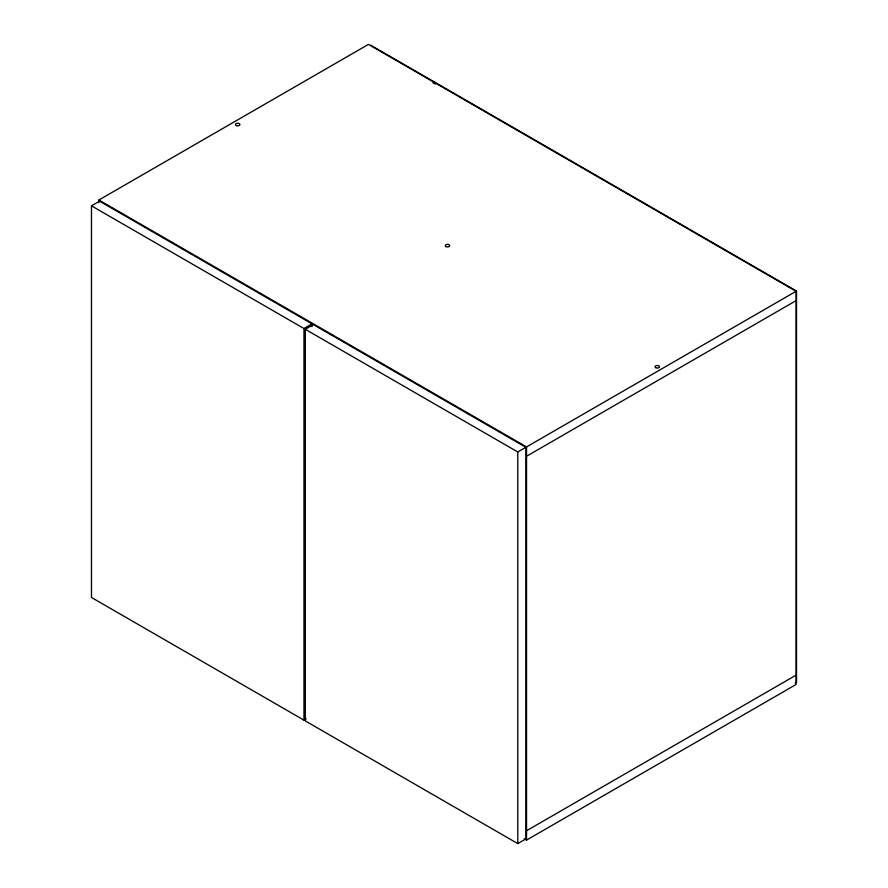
<?xml version="1.0" encoding="UTF-8"?>
<svg xmlns="http://www.w3.org/2000/svg" width="888" height="888" viewBox="0 0 888 888"><rect width="100%" height="100%" fill="white"/><g stroke="black" fill="none" stroke-linecap="round" stroke-linejoin="round"><path stroke-width="1.33" d="M98.89 202.675L98.89 200.011L368.42 44.4L796.07 291.308L796.07 684.493L526.54 840.104L524.142 838.716M306.271 718.814L303.962 720.146L91.475 597.48L91.475 205.85L99.567 201.176L312.043 323.854L312.043 326.618M91.475 205.85L303.962 328.516L312.043 323.854M305.306 329.304L313.386 324.631L525.874 447.308L525.874 838.927L517.782 843.6L305.306 720.923L305.306 329.304L517.782 451.97L525.874 447.308M98.89 200.011L526.54 446.919L796.525 291.042L796.525 682.15L795.171 682.928M526.54 456.254L796.07 300.644M526.54 830.757L796.07 675.146M370.662 45.177L796.525 291.042M432.9 82.662L435.298 84.049M526.54 446.919L526.54 840.104M517.782 451.97L517.782 843.6M303.962 328.516L303.962 720.146M445.909 246.564A2.22 1.288 0 0 0 449.628 245.987A2.22 1.288 0 0 0 446.908 244.422A2.22 1.288 0 0 0 445.909 246.564M655.688 367.688A2.22 1.288 0 0 0 659.418 367.11A2.22 1.288 0 0 0 656.687 365.534A2.22 1.288 0 0 0 655.688 367.688M236.585 125.652A2.22 1.288 0 0 0 239.927 124.542A2.22 1.288 0 0 0 236.585 123.432A2.22 1.288 0 0 0 236.585 125.652"/></g></svg>
